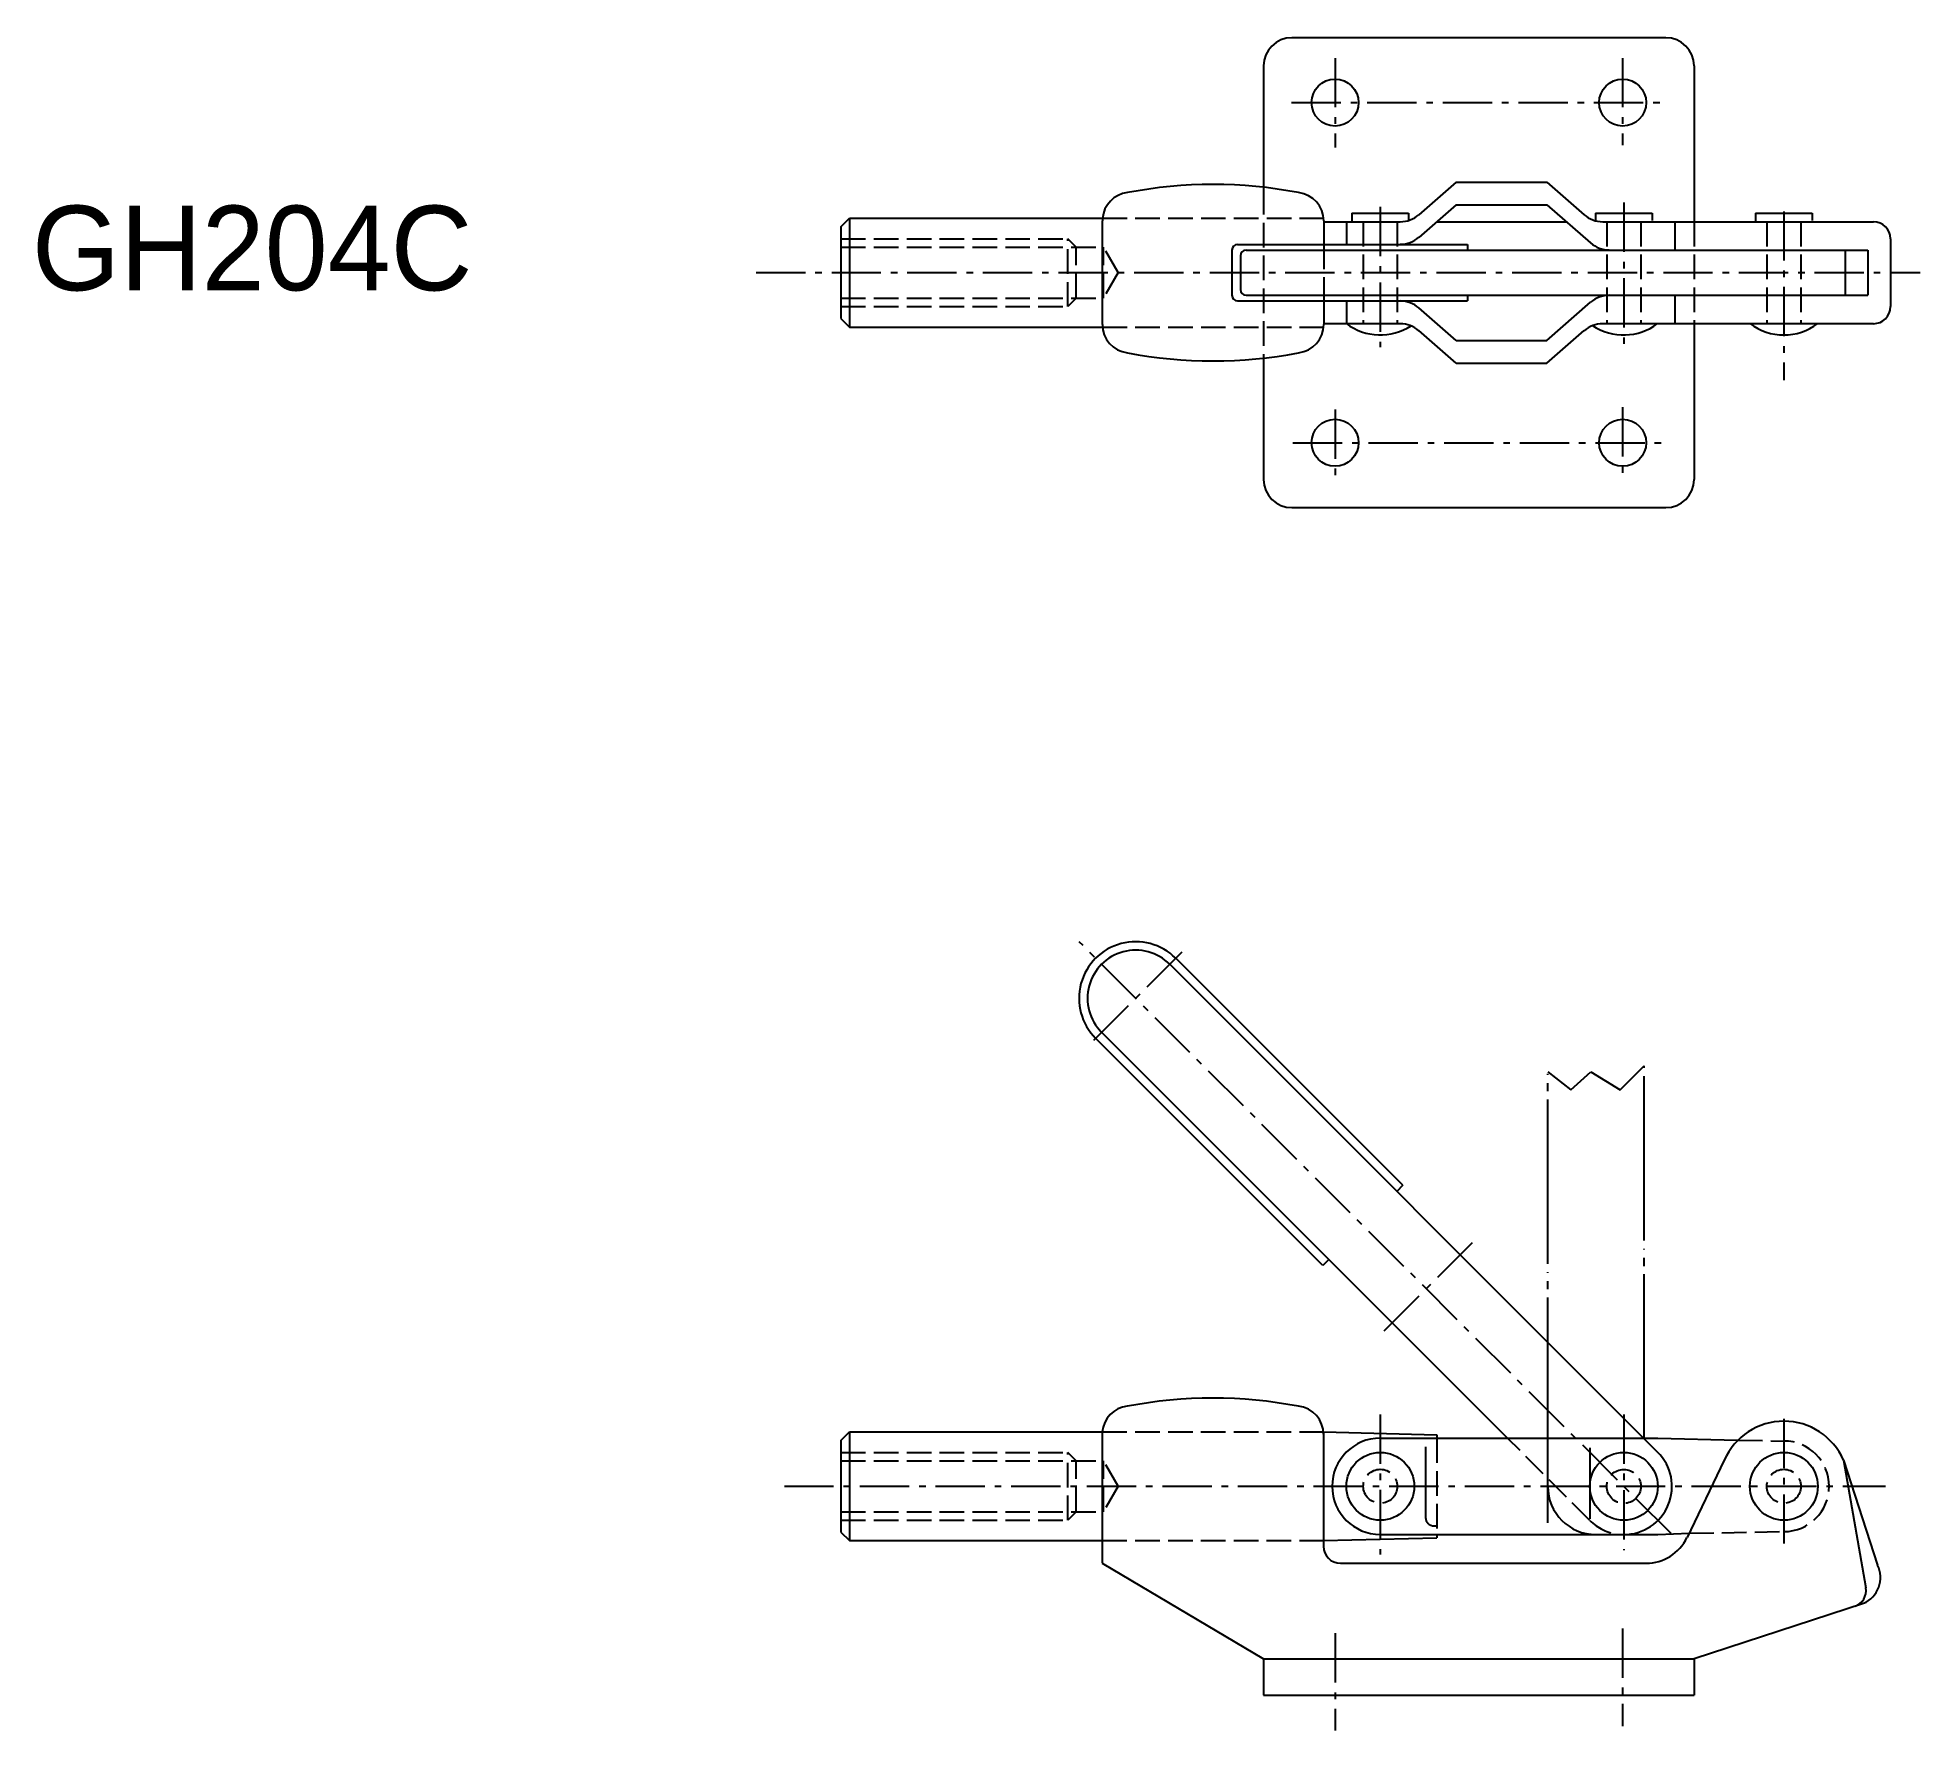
# Model space of a CAD drawing. Extents: x 1174 to 1403, y 1242 to 1448.
import ezdxf

# ---------------------------------------------------------------- set-up
doc = ezdxf.new("R2010")
doc.units = 0
doc.header["$MEASUREMENT"] = 0
for name, pattern in [('DASHED', [4, 3, -1]), ('PHANTOM', [24.1, 20, -1, 1, -1, 0.1, -1]), ('SCENTER', [9.2, 6, -1.2, 0.8, -1.2])]:
    doc.linetypes.add(name, pattern=pattern)
doc.layers.get('0').update_dxf_attribs({"linetype": 'CONTINUOUS'})
for name, color, linetype in [('CON', 2, 'CONTINUOUS'), ('DAS', 3, 'DASHED'), ('PHA', 4, 'PHANTOM'), ('SCEN', 1, 'SCENTER')]:
    doc.layers.add(name, color=color, linetype=linetype)

msp = doc.modelspace()

# ---------------------------------------------------------------- linework, layer by layer
at = {"layer": 'CON'}
for p, q in [((1326.6, 1447.61), (1372.1, 1447.61)), ((1323.15, 1444.16), (1323.15, 1429.09)), ((1375.54, 1444.16), (1375.54, 1425.21)), ((1346.59, 1430.03), (1342.05, 1426.06)), ((1346.59, 1430.03), (1357.62, 1430.03)), ((1357.62, 1430.03), (1362.15, 1426.06)), ((1271.73, 1424.59), (1272.77, 1425.62)), ((1272.77, 1425.62), (1303.54, 1425.62)), ((1272.77, 1425.62), (1272.77, 1412.39)), ((1303.53, 1425.33), (1303.53, 1412.68)), ((1330.47, 1425.33), (1330.47, 1422.45)), ((1330.47, 1425.21), (1339.79, 1425.21)), ((1333.23, 1425.21), (1333.23, 1422.45)), ((1333.91, 1426.24), (1340.8, 1426.24)), ((1333.91, 1426.24), (1333.91, 1425.21)), ((1340.8, 1426.24), (1340.8, 1425.36)), ((1346.59, 1427.28), (1342.05, 1423.3)), ((1344.23, 1425.21), (1359.98, 1425.21)), ((1346.59, 1427.28), (1357.62, 1427.28)), ((1357.62, 1427.28), (1362.94, 1422.62)), ((1363.54, 1426.24), (1363.54, 1425.32)), ((1363.54, 1426.24), (1370.43, 1426.24)), ((1364.42, 1425.21), (1397.36, 1425.21)), ((1370.43, 1426.24), (1370.43, 1425.36)), ((1373.19, 1425.21), (1373.19, 1421.76)), ((1383.03, 1426.24), (1389.92, 1426.24)), ((1383.03, 1426.24), (1383.03, 1425.32)), ((1389.92, 1426.24), (1389.92, 1425.36)), ((1271.73, 1424.59), (1271.73, 1413.43)), ((1399.43, 1423.14), (1399.43, 1414.87)), ((1319.31, 1421.76), (1319.31, 1416.25)), ((1320, 1422.45), (1347.97, 1422.45)), ((1320.34, 1421.07), (1320.34, 1416.94)), ((1321.03, 1421.76), (1396.67, 1421.76)), ((1347.97, 1422.45), (1347.97, 1421.76)), ((1393.92, 1421.76), (1393.92, 1416.25)), ((1396.67, 1421.76), (1396.67, 1416.25)), ((1321.03, 1416.25), (1396.67, 1416.25)), ((1347.97, 1416.25), (1347.97, 1415.56)), ((1373.19, 1416.25), (1373.19, 1412.81)), ((1320, 1415.56), (1347.97, 1415.56)), ((1330.47, 1415.56), (1330.47, 1412.68)), ((1333.23, 1415.56), (1333.23, 1412.81)), ((1346.59, 1410.74), (1342.05, 1414.71)), ((1357.62, 1410.74), (1362.94, 1415.4)), ((1271.73, 1413.43), (1272.77, 1412.39)), ((1272.77, 1412.39), (1303.54, 1412.39)), ((1330.47, 1412.81), (1339.79, 1412.81)), ((1346.59, 1407.98), (1342.05, 1411.95)), ((1357.62, 1407.98), (1362.15, 1411.95)), ((1364.42, 1412.81), (1397.36, 1412.81)), ((1375.54, 1412.81), (1375.54, 1393.85)), ((1346.59, 1410.74), (1357.62, 1410.74)), ((1323.15, 1408.92), (1323.15, 1393.85)), ((1346.59, 1407.98), (1357.62, 1407.98)), ((1326.6, 1390.41), (1372.1, 1390.41)), ((1371.13, 1275.44), (1311.73, 1334.84)), ((1340.1, 1307.94), (1312.46, 1335.57)), ((1352.83, 1277.17), (1303.45, 1326.56)), ((1330.35, 1298.19), (1302.72, 1325.83)), ((1340.1, 1307.94), (1339.37, 1307.2)), ((1331.08, 1298.92), (1330.35, 1298.19)), ((1271.73, 1276.89), (1272.77, 1277.92)), ((1271.73, 1276.89), (1271.73, 1265.73)), ((1272.77, 1277.92), (1303.53, 1277.92)), ((1272.77, 1277.92), (1272.77, 1264.7)), ((1303.53, 1277.92), (1303.53, 1261.94)), ((1330.45, 1277.92), (1330.45, 1264.01)), ((1330.45, 1277.92), (1344.25, 1277.58)), ((1337.36, 1277.17), (1371.12, 1277.17)), ((1342.87, 1276.11), (1342.87, 1267.52)), ((1344.25, 1277.58), (1344.25, 1277.17)), ((1371.12, 1277.17), (1380.83, 1276.92)), ((1357.74, 1266.86), (1357.74, 1275.66)), ((1362.85, 1276), (1362.85, 1267.37)), ((1379.21, 1274.48), (1374.68, 1265.06)), ((1393.74, 1274.48), (1396.44, 1258.96)), ((1393.74, 1274.48), (1397.88, 1261.71)), ((1271.73, 1265.73), (1272.77, 1264.7)), ((1272.77, 1264.7), (1303.53, 1264.7)), ((1330.45, 1264.7), (1344.25, 1265.04)), ((1337.36, 1265.45), (1371.12, 1265.45)), ((1343.9, 1266.49), (1344.25, 1266.49)), ((1344.25, 1265.45), (1344.25, 1265.04)), ((1371.12, 1265.45), (1374.93, 1265.59)), ((1303.53, 1261.94), (1323.15, 1250.32)), ((1332.51, 1261.94), (1369.71, 1261.94)), ((1396.16, 1257.06), (1375.54, 1250.32)), ((1323.15, 1250.32), (1375.54, 1250.32)), ((1323.15, 1250.32), (1323.15, 1245.91)), ((1375.54, 1250.32), (1375.54, 1245.91)), ((1323.15, 1245.91), (1375.54, 1245.91))]:
    msp.add_line(p, q, dxfattribs=at)
for centre, radius in [((1331.85, 1439.71), 2.86), ((1366.85, 1439.71), 2.86), ((1331.85, 1398.31), 2.86), ((1366.85, 1398.31), 2.86), ((1337.36, 1271.31), 4.13), ((1366.99, 1271.3), 4.13), ((1386.47, 1271.31), 4.13)]:
    msp.add_circle(centre, radius, dxfattribs=at)
for centre, radius, start, end in [((1326.6, 1444.16), 3.44, 90, 180), ((1372.1, 1444.16), 3.44, 360, 90), ((1317, 1375), 54.75, 79.0358, 100.9642), ((1306.98, 1425.33), 3.44, 96.4953, 175.1978), ((1327.03, 1425.33), 3.44, 0, 83.5047), ((1306.98, 1425.33), 3.44, 175.1978, 180), ((1339.79, 1428.65), 3.44, 270, 311.1859), ((1364.42, 1428.65), 3.44, 228.8141, 270), ((1397.36, 1423.14), 2.07, 0, 90), ((1339.79, 1425.9), 3.44, 270, 311.1859), ((1320, 1421.76), 0.689, 90, 180), ((1321.03, 1421.07), 0.689, 90, 180), ((1365.21, 1425.21), 3.44, 228.8141, 270), ((1320, 1416.25), 0.689, 180, 270), ((1321.03, 1416.94), 0.689, 180, 270), ((1365.21, 1412.81), 3.44, 90, 131.1859), ((1339.79, 1412.12), 3.44, 48.8141, 90), ((1397.36, 1414.87), 2.07, 270, 0), ((1306.98, 1412.68), 3.44, 180, 263.5047), ((1327.03, 1412.68), 3.44, 276.4953, 0), ((1337.35, 1418.29), 6.86, 233.0418, 303.164), ((1339.79, 1409.36), 3.44, 48.8141, 90), ((1364.42, 1409.36), 3.44, 90, 131.1859), ((1366.98, 1418.29), 6.86, 236.3953, 306.9582), ((1386.46, 1418.29), 6.86, 233.0418, 306.9582), ((1317, 1463.01), 54.75, 259.0358, 280.9642), ((1326.6, 1393.85), 3.44, 180, 270), ((1372.1, 1393.85), 3.44, 270, 360), ((1307.59, 1330.7), 6.89, 45, 225.0001), ((1307.59, 1330.7), 5.86, 44.9999, 225.0001), ((1306.96, 1277.64), 3.44, 96.4953, 175.1978), ((1316.99, 1227.3), 54.75, 79.0358, 100.9642), ((1327.01, 1277.64), 3.44, 0, 83.5047), ((1386.47, 1271.31), 7.92, 23.587, 156.413), ((1337.36, 1271.31), 5.86, 90, 270), ((1366.99, 1271.3), 5.86, 270, 45), ((1343.9, 1267.52), 1.03, 180, 270), ((1369.71, 1267.45), 5.51, 270, 334.2939), ((1332.51, 1264.01), 2.07, 180, 270), ((1394.78, 1260.22), 3.44, 293.6294, 25.7061), ((1394.47, 1258.62), 2, 288.1116, 9.8984)]:
    msp.add_arc(centre, radius, start, end, dxfattribs=at)
at = {"layer": 'DAS'}
for p, q in [((1323.15, 1429.09), (1323.15, 1408.92)), ((1303.54, 1425.62), (1330.46, 1425.62)), ((1335.29, 1425.21), (1335.29, 1412.81)), ((1339.43, 1425.21), (1339.43, 1412.81)), ((1364.92, 1425.21), (1364.92, 1412.81)), ((1369.05, 1425.21), (1369.05, 1412.81)), ((1375.54, 1425.21), (1375.54, 1412.81)), ((1384.41, 1425.21), (1384.41, 1412.81)), ((1388.54, 1425.21), (1388.54, 1412.81)), ((1271.73, 1423.14), (1299.33, 1423.14)), ((1299.33, 1414.87), (1299.33, 1423.14)), ((1300.36, 1422.11), (1299.33, 1423.14)), ((1271.73, 1422.11), (1303.67, 1422.11)), ((1300.36, 1415.91), (1300.36, 1422.11)), ((1303.67, 1415.91), (1303.67, 1422.11)), ((1305.46, 1419.01), (1303.67, 1422.11)), ((1330.47, 1422.45), (1330.47, 1415.56)), ((1305.46, 1419.01), (1303.67, 1415.91)), ((1271.73, 1415.91), (1303.67, 1415.91)), ((1300.36, 1415.91), (1299.33, 1414.87)), ((1271.73, 1414.87), (1299.33, 1414.87)), ((1303.54, 1412.39), (1330.46, 1412.39)), ((1303.53, 1277.92), (1330.45, 1277.92)), ((1344.25, 1277.17), (1344.25, 1265.45)), ((1362.84, 1267.16), (1352.85, 1277.16)), ((1380.88, 1276.92), (1386.47, 1276.82)), ((1271.73, 1275.44), (1299.33, 1275.44)), ((1271.73, 1274.41), (1303.67, 1274.41)), ((1300.36, 1274.41), (1299.33, 1275.44)), ((1299.33, 1267.18), (1299.33, 1275.44)), ((1300.36, 1268.21), (1300.36, 1274.41)), ((1305.46, 1271.31), (1303.67, 1274.41)), ((1303.67, 1268.21), (1303.67, 1274.41)), ((1305.46, 1271.31), (1303.67, 1268.21)), ((1271.73, 1268.21), (1303.67, 1268.21)), ((1271.73, 1267.18), (1299.33, 1267.18)), ((1300.36, 1268.21), (1299.33, 1267.18)), ((1303.53, 1264.7), (1330.45, 1264.7)), ((1374.93, 1265.59), (1386.47, 1265.8))]:
    msp.add_line(p, q, dxfattribs=at)
for centre in [(1337.36, 1271.31), (1366.99, 1271.3), (1386.47, 1271.31)]:
    msp.add_circle(centre, 2.07, dxfattribs=at)
for centre, radius, start, end in [((1386.47, 1271.31), 5.51, 270, 90), ((1366.99, 1271.3), 5.86, 225, 264.2185)]:
    msp.add_arc(centre, radius, start, end, dxfattribs=at)
at = {"layer": 'PHA'}
for p, q in [((1357.74, 1274.29), (1357.74, 1322.48)), ((1369.46, 1277.12), (1369.46, 1322.48))]:
    msp.add_line(p, q, dxfattribs=at)
msp.add_lwpolyline([(1357.74, 1321.75), (1360.56, 1319.55), (1362.96, 1321.75), (1366.56, 1319.55), (1369.46, 1322.48)], dxfattribs=at)
msp.add_arc((1363.6, 1271.3), 5.86, 180, 270, dxfattribs=at)
at = {"layer": 'SCEN'}
for p, q in [((1331.85, 1445.13), (1331.85, 1434.25)), ((1366.85, 1445.13), (1366.85, 1434.54)), ((1326.56, 1439.71), (1372.35, 1439.71)), ((1366.99, 1427.53), (1366.99, 1409.98)), ((1337.36, 1427), (1337.36, 1409.93)), ((1386.47, 1426.47), (1386.47, 1405.92)), ((1261.4, 1419.01), (1403.07, 1419.01)), ((1331.85, 1402.36), (1331.85, 1393.28)), ((1366.85, 1402.65), (1366.85, 1393.79)), ((1326.73, 1398.31), (1371.84, 1398.31)), ((1372.74, 1265.55), (1300.7, 1337.59)), ((1313.19, 1336.3), (1301.99, 1325.1)), ((1348.55, 1300.95), (1337.34, 1289.74)), ((1337.36, 1280.06), (1337.36, 1262.99)), ((1366.99, 1280.05), (1366.99, 1263.53)), ((1386.47, 1279.53), (1386.47, 1263.16)), ((1264.84, 1271.31), (1398.84, 1271.31)), ((1331.85, 1253.42), (1331.85, 1241.61)), ((1366.85, 1254.02), (1366.85, 1242.11))]:
    msp.add_line(p, q, dxfattribs=at)

# ---------------------------------------------------------------- texts
at = {"insert": (1173.28, 1427.16), "char_height": 10.302, "width": 79.8804, "attachment_point": 1}
msp.add_mtext('GH204C', dxfattribs=at)

doc.saveas('drawing.dxf')
